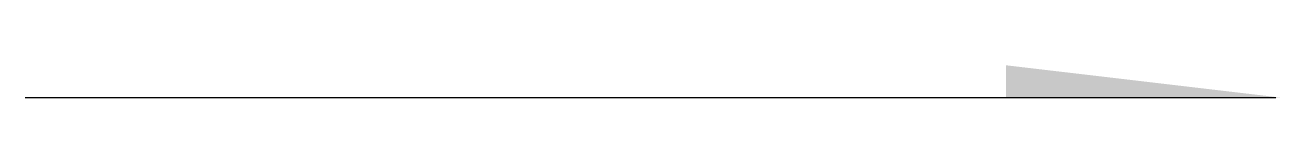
# Model space of a CAD drawing. Extents: x -10 to 10.1, y 0 to 0.5.
import ezdxf

# ---------------------------------------------------------------- set-up
doc = ezdxf.new("R2010")
doc.units = 0
doc.layers.get('0').update_dxf_attribs({"linetype": 'CONTINUOUS'})
doc.layers.add('地形线', color=7, linetype='CONTINUOUS')

msp = doc.modelspace()

# ---------------------------------------------------------------- hatches: boundary and pattern name
msp.add_hatch(color=7).paths.add_polyline_path([(5.687, 0), (5.687, 0.52), (10.099, 0)])

# ---------------------------------------------------------------- linework, layer by layer
at = {"layer": '地形线', "color": 7}
msp.add_line((10, 0), (-10, 0), dxfattribs=at)

doc.saveas('drawing.dxf')
